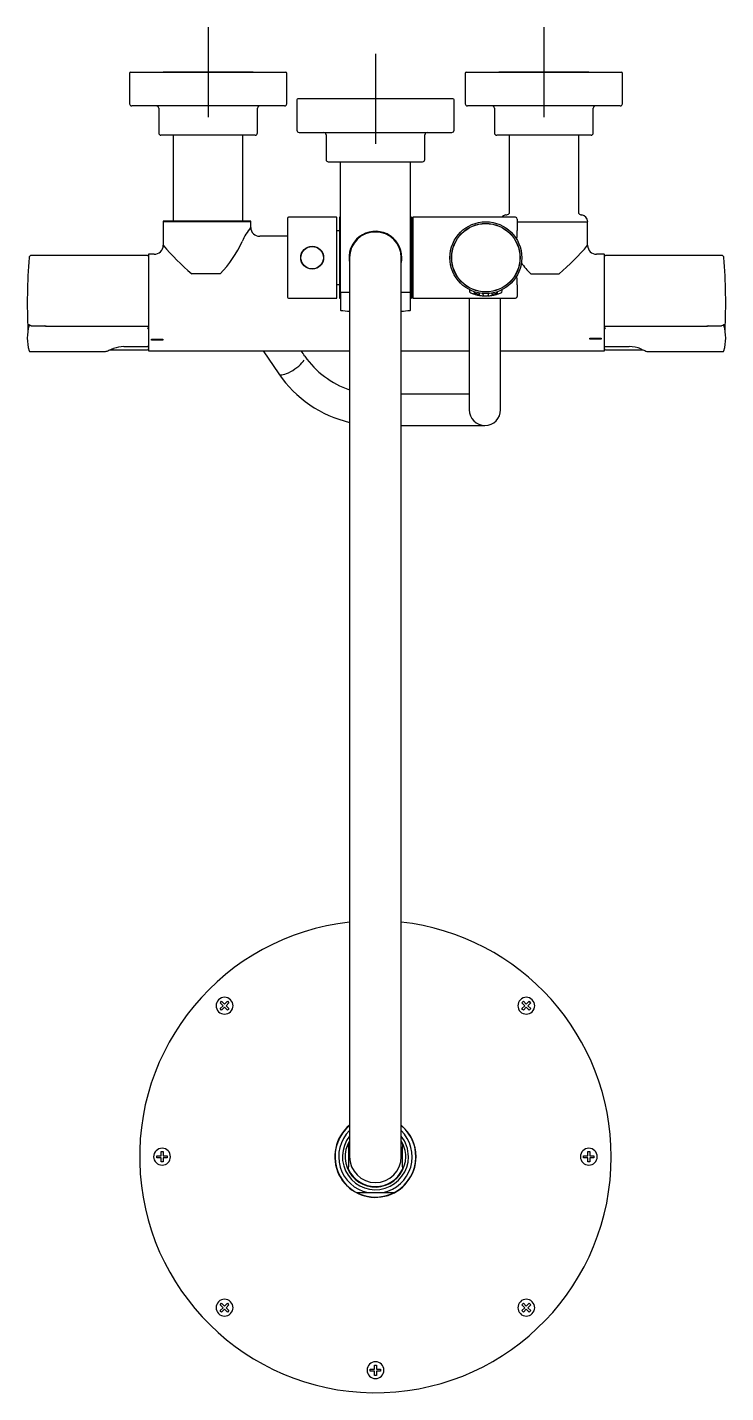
# Model space of a CAD drawing. Header units: millimetres. Extents: x -60 to 7633, y -2614 to 2146.
# Drawn here: x 1354 to 1665, y 126 to 733 of the extents above; entities that cross this region are included whole.
import ezdxf
from ezdxf.lldxf.tags import DXFTag

# ---------------------------------------------------------------- set-up
doc = ezdxf.new("R2010")
doc.units = ezdxf.units.MM
doc.layers.get('0').update_dxf_attribs({"color": 250})
tags = doc.linetypes.add('CENTER2', pattern=[28.575, 19.05, -3.175, 3.175, -3.175]).pattern_tags.tags
tags[10:11] = [DXFTag(74, 4), DXFTag(75, 0), DXFTag(340, '0'), DXFTag(46, 0.0), DXFTag(50, 0.0), DXFTag(44, 0.0), DXFTag(45, 0.0)]
tags[8:9] = [DXFTag(74, 4), DXFTag(75, 0), DXFTag(340, '0'), DXFTag(46, 0.0), DXFTag(50, 0.0), DXFTag(44, 0.0), DXFTag(45, 0.0)]
tags[6:7] = [DXFTag(74, 4), DXFTag(75, 0), DXFTag(340, '0'), DXFTag(46, 0.0), DXFTag(50, 0.0), DXFTag(44, 0.0), DXFTag(45, 0.0)]
tags[4:5] = [DXFTag(74, 4), DXFTag(75, 0), DXFTag(340, '0'), DXFTag(46, 0.0), DXFTag(50, 0.0), DXFTag(44, 0.0), DXFTag(45, 0.0)]

msp = doc.modelspace()

# ---------------------------------------------------------------- linework, layer by layer
at = {"linetype": 'CENTER2'}
for p, q in [((1434.34, 733.41), (1434.34, 693.41)), ((1583.85, 733.41), (1583.85, 693.41)), ((1508.85, 721.61), (1508.85, 681.61)), ((1454.34, 713.41), (1414.34, 713.41)), ((1603.85, 713.41), (1563.85, 713.41)), ((1528.85, 701.61), (1488.85, 701.61))]:
    msp.add_line(p, q, dxfattribs=at)
at = {"linetype": 'Continuous'}
for p, q in [((1399.34, 712.91), (1399.34, 699.41)), ((1399.84, 713.41), (1468.84, 713.41)), ((1469.34, 699.41), (1469.34, 712.91)), ((1548.85, 712.91), (1548.85, 699.41)), ((1549.35, 713.41), (1618.35, 713.41)), ((1618.85, 699.41), (1618.85, 712.91)), ((1473.85, 701.11), (1473.85, 687.61)), ((1543.35, 701.61), (1474.35, 701.61)), ((1543.85, 687.61), (1543.85, 701.11)), ((1468.34, 698.41), (1400.34, 698.41)), ((1412.34, 697.41), (1412.34, 686.41)), ((1456.34, 686.41), (1456.34, 697.41)), ((1617.85, 698.41), (1549.85, 698.41)), ((1561.85, 697.41), (1561.85, 686.41)), ((1605.85, 686.41), (1605.85, 697.41)), ((1474.85, 686.61), (1542.85, 686.61)), ((1455.34, 685.41), (1413.34, 685.41)), ((1418.84, 685.41), (1418.84, 647.21)), ((1449.84, 647.21), (1449.84, 685.41)), ((1486.85, 685.61), (1486.85, 674.61)), ((1530.85, 674.61), (1530.85, 685.61)), ((1604.85, 685.41), (1562.85, 685.41)), ((1568.35, 685.41), (1568.35, 650.5)), ((1599.35, 650.5), (1599.35, 685.41)), ((1487.85, 673.61), (1529.85, 673.61)), ((1493.2, 673.61), (1493.2, 615.71)), ((1524.5, 615.71), (1524.5, 673.61)), ((1453.35, 646.92), (1414.35, 646.92)), ((1414.35, 646.92), (1414.35, 638.15)), ((1453.34, 647.21), (1414.37, 647.21)), ((1453.35, 644.41), (1453.35, 646.92)), ((1453.35, 644.65), (1453.35, 646.92)), ((1453.35, 646.92), (1453.35, 646.92)), ((1469.7, 648.41), (1469.7, 613.41)), ((1491.5, 648.91), (1470.2, 648.91)), ((1491.7, 613.11), (1491.7, 648.71)), ((1492.85, 648.91), (1492.85, 612.91)), ((1493.2, 648.91), (1492.85, 648.91)), ((1524.85, 648.91), (1524.5, 648.91)), ((1524.85, 648.91), (1524.85, 612.91)), ((1525.5, 648.91), (1525.5, 612.91)), ((1571.2, 648.91), (1525.5, 648.91)), ((1572, 648.11), (1572, 642.97)), ((1572, 646.92), (1603.35, 646.92)), ((1603.35, 638.15), (1603.35, 646.92)), ((1414.35, 638.15), (1414.35, 636.41)), ((1469.7, 640.41), (1457.35, 640.41)), ((1492.85, 642.91), (1491.7, 642.91)), ((1506.84, 642.41), (1506.38, 642.14)), ((1506.84, 642.41), (1510.86, 642.41)), ((1511.33, 642.14), (1510.86, 642.41)), ((1525.5, 643.91), (1524.85, 643.91)), ((1572, 640.21), (1572, 642.97)), ((1603.35, 636.41), (1603.35, 638.15)), ((1407.33, 631.91), (1355.63, 631.91)), ((1407.83, 632.41), (1407.83, 599.98)), ((1410.35, 632.41), (1407.83, 632.41)), ((1610.56, 632.41), (1607.35, 632.41)), ((1610.83, 599.98), (1610.83, 632.4)), ((1663.02, 631.91), (1611.33, 631.91)), ((1497.35, 630.91), (1497.35, 590.41)), ((1520.35, 590.41), (1520.35, 630.91)), ((1439.72, 623.74), (1427.08, 623.74)), ((1572, 618.86), (1572, 621.61)), ((1577.99, 623.74), (1590.63, 623.74)), ((1491.7, 618.91), (1492.85, 618.91)), ((1493.25, 615.31), (1493.25, 607.67)), ((1493.4, 615.51), (1497.35, 615.51)), ((1520.35, 615.51), (1524.3, 615.51)), ((1524.45, 607.67), (1524.45, 615.31)), ((1524.85, 617.91), (1525.5, 617.91)), ((1550.75, 616.65), (1550.75, 616.09)), ((1550.75, 616.09), (1550.75, 615.86)), ((1552.75, 615.8), (1552.75, 615.27)), ((1555.25, 614.59), (1555.25, 615.15)), ((1556.65, 614.97), (1556.65, 614.91)), ((1556.75, 614.96), (1556.75, 614.36)), ((1559.25, 614.36), (1559.25, 614.96)), ((1559.35, 614.91), (1559.35, 614.97)), ((1560.75, 615.15), (1560.75, 614.59)), ((1563.25, 615.27), (1563.25, 615.8)), ((1565.25, 616.09), (1565.25, 616.65)), ((1565.35, 616.69), (1565.35, 616.7)), ((1572, 618.86), (1572, 613.71)), ((1470.2, 612.91), (1491.5, 612.91)), ((1492.85, 612.91), (1493.25, 612.91)), ((1524.45, 612.91), (1524.85, 612.91)), ((1525.5, 612.91), (1571.2, 612.91)), ((1550.61, 612.91), (1550.61, 586.74)), ((1564.61, 586.74), (1564.61, 612.91)), ((1355.63, 600.65), (1361.96, 600.65)), ((1361.96, 600.51), (1361.61, 600.65)), ((1361.96, 600.51), (1407.83, 600.51)), ((1407.82, 599.95), (1407.83, 599.98)), ((1407.83, 600.51), (1407.83, 599.98)), ((1407.83, 599.98), (1407.83, 591.6)), ((1610.83, 600.51), (1656.69, 600.51)), ((1610.83, 599.98), (1610.83, 600.51)), ((1610.83, 599.98), (1610.83, 599.95)), ((1610.83, 591.6), (1610.83, 599.98)), ((1656.69, 600.65), (1663.02, 600.65)), ((1657.04, 600.65), (1656.69, 600.51)), ((1390.67, 589.91), (1407.33, 589.91)), ((1396.81, 591.35), (1396.81, 591.35)), ((1396.81, 591.35), (1407.58, 591.35)), ((1407.83, 591.6), (1407.82, 591.55)), ((1407.83, 591.6), (1407.83, 589.41)), ((1407.83, 589.41), (1497.35, 589.41)), ((1409.18, 594.21), (1409.18, 594.66)), ((1409.18, 594.66), (1414.18, 594.66)), ((1414.18, 594.21), (1409.18, 594.21)), ((1414.18, 594.66), (1414.18, 594.21)), ((1458.86, 589.42), (1465.87, 579.2)), ((1497.35, 590.41), (1497.35, 271.41)), ((1520.35, 271.41), (1520.35, 590.41)), ((1520.35, 589.41), (1550.61, 589.41)), ((1564.61, 589.41), (1610.56, 589.41)), ((1604.33, 594.7), (1604.33, 595.17)), ((1604.33, 595.17), (1609.33, 595.17)), ((1609.33, 594.7), (1604.33, 594.7)), ((1609.33, 595.17), (1609.33, 594.7)), ((1610.83, 589.42), (1610.83, 591.6)), ((1610.83, 591.55), (1610.83, 591.6)), ((1611.08, 591.35), (1621.85, 591.35)), ((1611.33, 589.91), (1627.99, 589.91)), ((1621.85, 591.35), (1621.85, 591.35)), ((1355.12, 589.14), (1388.36, 589.14)), ((1550.61, 586.74), (1550.61, 563.24)), ((1564.61, 563.24), (1564.61, 586.74)), ((1630.3, 589.14), (1663.54, 589.14)), ((1528.17, 570.24), (1520.35, 570.24)), ((1550.61, 570.24), (1528.17, 570.24)), ((1520.35, 556.24), (1528.17, 556.24)), ((1528.17, 556.24), (1557.61, 556.24)), ((1439.73, 299.39), (1440.05, 299.71)), ((1441.03, 298.09), (1439.73, 299.39)), ((1439.73, 296.79), (1441.03, 298.09)), ((1440.05, 299.71), (1440.38, 300.04)), ((1440.38, 300.04), (1441.68, 298.74)), ((1441.68, 298.74), (1442.98, 300.04)), ((1443.63, 299.39), (1442.33, 298.09)), ((1442.33, 298.09), (1443.63, 296.79)), ((1442.98, 300.04), (1443.63, 299.39)), ((1574.08, 299.39), (1574.73, 300.04)), ((1575.38, 298.09), (1574.08, 299.39)), ((1574.08, 296.79), (1575.38, 298.09)), ((1574.73, 300.04), (1576.03, 298.74)), ((1576.03, 298.74), (1577.33, 300.04)), ((1577.98, 299.39), (1576.68, 298.09)), ((1576.68, 298.09), (1577.98, 296.79)), ((1577.33, 300.04), (1577.65, 299.71)), ((1577.65, 299.71), (1577.98, 299.39)), ((1440.38, 296.14), (1439.73, 296.79)), ((1441.68, 297.44), (1440.38, 296.14)), ((1442.98, 296.14), (1441.68, 297.44)), ((1443.3, 296.46), (1442.98, 296.14)), ((1443.63, 296.79), (1443.3, 296.46)), ((1574.4, 296.46), (1574.08, 296.79)), ((1574.73, 296.14), (1574.4, 296.46)), ((1576.03, 297.44), (1574.73, 296.14)), ((1577.33, 296.14), (1576.03, 297.44)), ((1577.98, 296.79), (1577.33, 296.14)), ((1497.35, 271.41), (1497.35, 230.91)), ((1520.35, 230.91), (1520.35, 271.41)), ((1411.55, 231.37), (1413.39, 231.37)), ((1411.55, 230.91), (1411.55, 231.37)), ((1411.55, 230.45), (1411.55, 230.91)), ((1413.39, 233.21), (1414.31, 233.21)), ((1413.39, 231.37), (1413.39, 233.21)), ((1414.31, 233.21), (1414.31, 231.37)), ((1414.31, 231.37), (1416.15, 231.37)), ((1416.15, 231.37), (1416.15, 230.91)), ((1416.15, 230.91), (1416.15, 230.45)), ((1496.85, 235.37), (1496.85, 236.65)), ((1496.85, 235.37), (1496.85, 226.46)), ((1520.85, 236.65), (1520.85, 235.37)), ((1520.85, 226.46), (1520.85, 235.37)), ((1601.55, 231.37), (1603.39, 231.37)), ((1601.55, 230.91), (1601.55, 231.37)), ((1601.55, 230.45), (1601.55, 230.91)), ((1603.39, 233.21), (1604.31, 233.21)), ((1603.39, 231.37), (1603.39, 233.21)), ((1604.31, 233.21), (1604.31, 231.37)), ((1604.31, 231.37), (1606.15, 231.37)), ((1606.15, 231.37), (1606.15, 230.91)), ((1606.15, 230.91), (1606.15, 230.45)), ((1413.39, 230.45), (1411.55, 230.45)), ((1413.39, 228.61), (1413.39, 230.45)), ((1414.31, 228.61), (1413.39, 228.61)), ((1414.31, 230.45), (1414.31, 228.61)), ((1416.15, 230.45), (1414.31, 230.45)), ((1496.85, 225.18), (1496.85, 226.46)), ((1520.85, 226.46), (1520.85, 225.18)), ((1603.39, 230.45), (1601.55, 230.45)), ((1603.39, 228.61), (1603.39, 230.45)), ((1604.31, 228.61), (1603.39, 228.61)), ((1604.31, 230.45), (1604.31, 228.61)), ((1606.15, 230.45), (1604.31, 230.45)), ((1500.65, 214.91), (1505.43, 214.91)), ((1505.43, 214.91), (1512.28, 214.91)), ((1512.28, 214.91), (1517.06, 214.91)), ((1439.73, 165.04), (1440.38, 165.69)), ((1441.03, 163.74), (1439.73, 165.04)), ((1440.38, 165.69), (1441.68, 164.39)), ((1441.68, 164.39), (1442.98, 165.69)), ((1443.63, 165.04), (1442.33, 163.74)), ((1442.98, 165.69), (1443.3, 165.36)), ((1443.3, 165.36), (1443.63, 165.04)), ((1574.08, 165.04), (1574.4, 165.36)), ((1575.38, 163.74), (1574.08, 165.04)), ((1574.4, 165.36), (1574.73, 165.69)), ((1574.73, 165.69), (1576.03, 164.39)), ((1576.03, 164.39), (1577.33, 165.69)), ((1577.98, 165.04), (1576.68, 163.74)), ((1577.33, 165.69), (1577.98, 165.04)), ((1439.73, 162.44), (1441.03, 163.74)), ((1440.05, 162.11), (1439.73, 162.44)), ((1440.38, 161.79), (1440.05, 162.11)), ((1441.68, 163.09), (1440.38, 161.79)), ((1442.98, 161.79), (1441.68, 163.09)), ((1442.33, 163.74), (1443.63, 162.44)), ((1443.63, 162.44), (1442.98, 161.79)), ((1574.08, 162.44), (1575.38, 163.74)), ((1574.73, 161.79), (1574.08, 162.44)), ((1576.03, 163.09), (1574.73, 161.79)), ((1577.33, 161.79), (1576.03, 163.09)), ((1576.68, 163.74), (1577.98, 162.44)), ((1577.65, 162.11), (1577.33, 161.79)), ((1577.98, 162.44), (1577.65, 162.11)), ((1506.55, 136.37), (1508.39, 136.37)), ((1506.55, 135.45), (1506.55, 136.37)), ((1508.39, 135.45), (1506.55, 135.45)), ((1508.39, 138.21), (1508.85, 138.21)), ((1508.39, 136.37), (1508.39, 138.21)), ((1508.39, 133.61), (1508.39, 135.45)), ((1508.85, 138.21), (1509.31, 138.21)), ((1509.31, 138.21), (1509.31, 136.37)), ((1509.31, 136.37), (1511.15, 136.37)), ((1509.31, 135.45), (1509.31, 133.61)), ((1511.15, 135.45), (1509.31, 135.45)), ((1511.15, 136.37), (1511.15, 135.45)), ((1508.85, 133.61), (1508.39, 133.61)), ((1509.31, 133.61), (1508.85, 133.61))]:
    msp.add_line(p, q, dxfattribs=at)
for centre, radius in [((1558, 630.91), 16), ((1558, 630.91), 15.25), ((1558, 630.91), 15.2), ((1480.7, 630.91), 5.1), ((1480.7, 630.91), 5)]:
    msp.add_circle(centre, radius, dxfattribs=at)
for centre, radius, start, end in [((1399.84, 712.91), 0.5, 90, 180), ((1468.84, 712.91), 0.5, 0, 90), ((1549.35, 712.91), 0.5, 90, 180), ((1618.35, 712.91), 0.5, 0, 90), ((1400.34, 699.41), 1, 180, 270), ((1468.34, 699.41), 1, 270, 0), ((1474.35, 701.11), 0.5, 90, 180), ((1543.35, 701.11), 0.5, 0, 90), ((1549.85, 699.41), 1, 180, 270), ((1617.85, 699.41), 1, 270, 0), ((1411.34, 697.41), 1, 0, 90), ((1457.34, 697.41), 1, 90, 180), ((1560.85, 697.41), 1, 0, 90), ((1606.85, 697.41), 1, 90, 180), ((1474.85, 687.61), 1, 180, 270), ((1485.85, 685.61), 1, 0, 90), ((1531.85, 685.61), 1, 90, 180), ((1542.85, 687.61), 1, 270, 0), ((1413.34, 686.41), 1, 180, 270), ((1455.34, 686.41), 1, 270, 0), ((1562.85, 686.41), 1, 180, 270), ((1604.85, 686.41), 1, 270, 0), ((1487.85, 674.61), 1, 180, 270), ((1529.85, 674.61), 1, 270, 0), ((1566.54, 652.95), 3.05, 278.11976, 306.4999), ((1601.17, 652.95), 3.05, 233.5001, 261.88024), ((1417.4, 646.92), 3.05, 174.48229, 180), ((1476.73, 625.87), 29.87, 141.72152, 155.66287), ((1450.31, 646.92), 3.05, 0, 5.51771), ((1457.35, 644.41), 4, 180, 269.99953), ((1470.2, 648.41), 0.5, 90, 180), ((1491.5, 648.71), 0.2, 0, 90), ((1567.4, 646.92), 3.05, 98.11976, 139.164), ((1571.2, 648.11), 0.8, 0, 90), ((1600.31, 646.92), 3.05, 0, 81.88024), ((1403.34, 658.99), 50.65, 315.90787, 335.74187), ((1508.85, 630.91), 11.75, 0, 191.7759), ((1508.85, 630.91), 11.5, 0, 180), ((1571.2, 640.21), 0.8, 292.09953, 0), ((1355.63, 630.91), 1, 90, 175.39297), ((1407.33, 631.41), 0.5, 0, 90), ((1410.35, 636.41), 4, 269.99914, 359.99978), ((1498.41, 708.12), 110.49, 220.46875, 229.79022), ((1522.31, 705.1), 106.23, 310.02264, 319.7184), ((1607.35, 636.41), 4, 180.00387, 269.99914), ((1610.56, 629.36), 3.05, 84.92973, 90), ((1611.33, 631.41), 0.5, 90, 180), ((1663.02, 630.91), 1, 4.60703, 90), ((1603.83, 610.91), 250, 175.39297, 182.82039), ((1508.85, 630.91), 11.75, 349.82232, 0), ((1613.18, 658.18), 49.24, 216.83403, 224.37975), ((1414.83, 610.91), 250, 357.17961, 4.60703), ((1571.2, 621.61), 0.8, 0, 90), ((1493.4, 615.71), 0.2, 180, 270), ((1493.45, 615.31), 0.2, 90, 180), ((1524.25, 615.31), 0.2, 0, 90), ((1524.3, 615.71), 0.2, 270, 0), ((1551.75, 616.18), 0.997, 185.34529, 245.71113), ((1551.25, 615.86), 0.5, 180.01706, 245.85227), ((1558, 630.91), 17, 246.67477, 251.99725), ((1558, 630.91), 17, 246.9862, 251.47884), ((1558, 630.91), 17, 246.9862, 251.47884), ((1558, 630.91), 17, 246.9862, 251.47884), ((1558, 630.91), 17, 246.9862, 251.47884), ((1557.96, 630.76), 16.34, 251.40291, 260.45001), ((1558, 630.91), 17, 253.82476, 258.96052), ((1555.57, 620.72), 6.52, 254.99127, 264.35737), ((1554.83, 614.64), 0.424, 282.93121, 360), ((1558, 630.91), 17, 260.72808, 265.76066), ((1556.8, 620.4), 6.42, 262.39042, 271.14809), ((1556.83, 620.88), 6.9, 270.53065, 270.83223), ((1556.78, 614.43), 0.472, 288.28114, 298.5261), ((1558, 630.91), 17, 267.50022, 272.50253), ((1558.72, 614.46), 0.532, 272.49972, 360), ((1559.22, 614.43), 0.472, 241.4739, 251.71886), ((1559.18, 620.88), 6.9, 269.16777, 277.33851), ((1559.21, 620.4), 6.42, 268.85191, 269.22118), ((1559.23, 614.25), 0.296, 245.7309, 276.44598), ((1558, 630.91), 17, 276.54696, 279.27192), ((1558.04, 630.76), 16.34, 279.54999, 288.59709), ((1561.18, 614.64), 0.424, 180, 257.06879), ((1560.43, 620.75), 6.56, 275.68133, 284.99366), ((1560.44, 620.72), 6.52, 275.64263, 275.8905), ((1561.19, 614.54), 0.318, 253.33088, 282.34608), ((1558, 630.91), 17, 281.03948, 286.17524), ((1558, 630.91), 17, 288.00282, 293.32526), ((1558, 630.91), 17, 288.00275, 293.11344), ((1558, 630.91), 17, 288.00275, 290.7431), ((1558, 630.91), 17, 288.00275, 290.7431), ((1558, 630.91), 17, 288.00275, 290.7431), ((1558, 630.91), 17, 288.00275, 290.7431), ((1564.26, 616.18), 0.998, 294.28174, 354.63151), ((1571.2, 613.71), 0.8, 270, 0), ((1470.2, 613.41), 0.5, 180, 270), ((1491.5, 613.11), 0.2, 270, 0), ((1493.45, 607.67), 0.2, 180, 262.91178), ((1524.25, 607.67), 0.2, 277.08822, 0), ((1508.85, 731.51), 125, 262.91178, 264.72132), ((1508.85, 731.51), 125, 275.27868, 277.08822), ((1373.83, 595.14), 20, 163.61733, 196.38267), ((1355.12, 600.64), 0.5, 147.3328, 163.61733), ((1406.37, 600.53), 1.57, 307.65595, 338.05338), ((1612.29, 600.53), 1.57, 201.94662, 232.34405), ((1663.54, 600.64), 0.5, 16.38267, 32.26956), ((1644.83, 595.14), 20, 343.61733, 16.38267), ((1355.12, 589.64), 0.5, 196.38267, 270), ((1396.69, 578.5), 12.82, 89.49093, 110.4181), ((1407.33, 590.41), 0.5, 270, 0), ((1610.56, 592.46), 3.05, 270, 275.07027), ((1611.33, 590.41), 0.5, 180, 270), ((1621.82, 577.7), 13.64, 67.41964, 89.86522), ((1663.54, 589.64), 0.5, 270, 343.61733), ((1509.46, 609.09), 38.85, 214.44186, 251.84338), ((1509.46, 609.09), 52.85, 214.43701, 256.75776), ((1557.61, 563.24), 7, 180, 0), ((1508.85, 230.91), 105, 96.28787, 0), ((1508.85, 230.91), 105, 0, 83.71213), ((1441.68, 298.09), 3.75, 135, 225), ((1441.68, 298.09), 3.75, 315, 135), ((1576.03, 298.09), 3.75, 135, 225), ((1576.03, 298.09), 3.75, 45, 135), ((1576.03, 298.09), 3.75, 225, 45), ((1441.68, 298.09), 3.75, 225, 315), ((1508.85, 230.91), 18.1, 129.44662, 0), ((1508.85, 230.91), 18, 129.70902, 246.44354), ((1508.85, 230.91), 18, 293.55646, 50.29098), ((1508.85, 230.91), 18.1, 0, 50.55338), ((1508.85, 230.91), 16.36, 134.65629, 257.92686), ((1508.85, 230.91), 14.7, 141.47284, 0), ((1508.85, 230.91), 13.5, 148.41366, 0), ((1508.85, 230.91), 13.3, 149.84409, 154.45616), ((1508.85, 230.91), 16.36, 282.07314, 45.34371), ((1508.85, 230.91), 14.7, 0, 38.52716), ((1508.85, 230.91), 13.5, 0, 31.58634), ((1508.85, 230.91), 13.3, 25.54384, 30.15591), ((1413.85, 230.91), 3.75, 0, 180), ((1413.85, 230.91), 3.75, 180, 270), ((1413.85, 230.91), 3.75, 270, 0), ((1508.85, 230.91), 11.5, 180, 0), ((1603.85, 230.91), 3.75, 90, 180), ((1603.85, 230.91), 3.75, 180, 0), ((1603.85, 230.91), 3.75, 0, 90), ((1508.85, 230.91), 13.3, 205.54384, 334.45616), ((1504.11, 220.69), 6.74, 239.0142, 248.64703), ((1508.85, 230.91), 18, 246.44354, 293.55646), ((1508.85, 230.91), 18, 246.44354, 247.46108), ((1513.35, 221.19), 7.29, 291.71786, 300.61952), ((1441.68, 163.74), 3.75, 45, 225), ((1441.68, 163.74), 3.75, 315, 45), ((1576.03, 163.74), 3.75, 135, 315), ((1576.03, 163.74), 3.75, 45, 135), ((1576.03, 163.74), 3.75, 315, 45), ((1441.68, 163.74), 3.75, 225, 315), ((1508.85, 135.91), 3.75, 90, 270), ((1508.85, 135.91), 3.75, 0, 90), ((1508.85, 135.91), 3.75, 270, 0)]:
    msp.add_arc(centre, radius, start, end, dxfattribs=at)
msp.add_ellipse((1471.64, 583.16), major_axis=(5.77, 3.96), ratio=0.321667, start_param=3.140988, end_param=5.682105, dxfattribs=at)
for points, knots in [([(1552.75, 615.27), (1552.76, 615.19), (1552.77, 615.05), (1552.89, 614.83), (1553.06, 614.67), (1553.19, 614.61), (1553.27, 614.58)], [0, 0, 0, 0, 0.243401, 0.5, 0.756599, 1, 1, 1, 1]), ([(1554.99, 614.25), (1555.02, 614.23), (1555.1, 614.18), (1555.19, 614.15), (1555.26, 614.13)], [0.6476392, 0.6476392, 0.6476392, 0.6476392, 0.7579179, 1, 1, 1, 1]), ([(1556.75, 614.46), (1556.76, 614.39), (1556.78, 614.26), (1556.89, 614.08), (1557.07, 613.96), (1557.19, 613.94), (1557.26, 613.93)], [0, 0, 0, 0, 0.240664, 0.5, 0.759336, 1, 1, 1, 1]), ([(1560.74, 614.13), (1560.82, 614.15), (1560.91, 614.18), (1560.99, 614.23), (1561.02, 614.25)], [0, 0, 0, 0, 0.2420821, 0.3523608, 0.3523608, 0.3523608, 0.3523608]), ([(1562.74, 614.58), (1562.82, 614.61), (1562.95, 614.67), (1563.12, 614.83), (1563.23, 615.05), (1563.25, 615.19), (1563.25, 615.27)], [0, 0, 0, 0, 0.243401, 0.5, 0.756599, 1, 1, 1, 1]), ([(1354.35, 599.69), (1354.35, 599.82), (1354.35, 599.95), (1354.36, 600.23), (1354.37, 600.53), (1354.38, 600.77), (1354.4, 600.97), (1354.41, 601.05), (1354.44, 601.18), (1354.45, 601.23), (1354.48, 601.28), (1354.5, 601.29), (1354.55, 601.26), (1354.59, 601.17), (1354.64, 601)], [0.517462, 0.517462, 0.517462, 0.517462, 0.5625, 0.5625, 0.625, 0.6875, 0.6875, 0.75, 0.75, 0.8125, 0.8125, 0.875, 0.875, 1, 1, 1, 1]), ([(1355.63, 600.65), (1355.51, 600.65), (1355.38, 600.66), (1355.15, 600.7), (1355.04, 600.73), (1354.77, 600.83), (1354.66, 600.92), (1354.64, 601)], [0, 0, 0, 0, 0.25, 0.25, 0.5, 0.5, 1, 1, 1, 1]), ([(1361.96, 600.65), (1362.05, 600.65), (1362.14, 600.63), (1362.24, 600.56), (1362.27, 600.54), (1362.29, 600.51)], [0, 0, 0, 0, 0.5, 0.5, 0.7344365, 0.7344365, 0.7344365, 0.7344365]), ([(1656.37, 600.51), (1656.39, 600.54), (1656.42, 600.56), (1656.52, 600.63), (1656.6, 600.65), (1656.69, 600.65)], [0.2693967, 0.2693967, 0.2693967, 0.2693967, 0.5, 0.5, 1, 1, 1, 1]), ([(1664.02, 601), (1664.01, 600.96), (1663.98, 600.92), (1663.87, 600.84), (1663.8, 600.8), (1663.52, 600.69), (1663.28, 600.65), (1663.02, 600.65)], [0, 0, 0, 0, 0.25, 0.25, 0.5, 0.5, 1, 1, 1, 1]), ([(1664.02, 601), (1664.04, 601.08), (1664.06, 601.15), (1664.1, 601.24), (1664.12, 601.27), (1664.16, 601.29), (1664.17, 601.28), (1664.2, 601.23), (1664.22, 601.18), (1664.26, 600.99), (1664.28, 600.79), (1664.3, 600.38), (1664.3, 600.23), (1664.31, 599.94), (1664.31, 599.81), (1664.31, 599.66)], [0, 0, 0, 0, 0.0625, 0.0625, 0.125, 0.125, 0.1875, 0.1875, 0.25, 0.25, 0.375, 0.375, 0.4375, 0.4375, 0.4854065, 0.4854065, 0.4854065, 0.4854065]), ([(1388.39, 589.16), (1388.51, 589.16), (1388.79, 589.17), (1389.35, 589.36), (1390.13, 589.68), (1391.07, 590.08), (1391.8, 590.39), (1392.19, 590.51), (1392.22, 590.52)], [0, 0, 0, 0, 0.109963, 0.30268, 0.531499, 0.755897, 0.984814, 1, 1, 1, 1]), ([(1407.82, 591.55), (1407.82, 591.49), (1407.79, 591.44), (1407.72, 591.38), (1407.68, 591.36), (1407.54, 591.34), (1407.43, 591.36), (1407.33, 591.42)], [0, 0, 0, 0, 0.25, 0.25, 0.5, 0.5, 1, 1, 1, 1]), ([(1610.83, 591.55), (1610.84, 591.49), (1610.87, 591.44), (1610.93, 591.38), (1610.98, 591.36), (1611.12, 591.34), (1611.22, 591.36), (1611.33, 591.42)], [0, 0, 0, 0, 0.25, 0.25, 0.5, 0.5, 1, 1, 1, 1]), ([(1627.05, 590.29), (1627.22, 590.23), (1627.68, 590.05), (1628.46, 589.71), (1629.29, 589.36), (1629.87, 589.16), (1630.17, 589.16), (1630.25, 589.16)], [0, 0, 0, 0, 0.109387, 0.362737, 0.636911, 0.911365, 1, 1, 1, 1])]:
    msp.add_open_spline(points, degree=3, knots=knots, dxfattribs=at)
msp.add_open_spline([(1477.42, 587.12), (1476.85, 587.94), (1476.34, 588.69), (1475.84, 589.42)], degree=3, dxfattribs=at)

doc.saveas('drawing.dxf')
